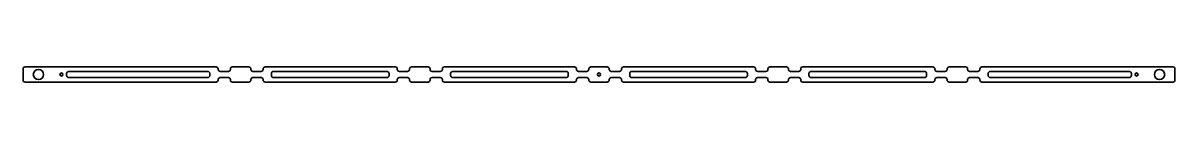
# Model space of a CAD drawing. Header units: inches. Extents: x 0 to 2250, y 0 to 30.
import ezdxf

# ---------------------------------------------------------------- set-up
doc = ezdxf.new("R2010")
doc.units = ezdxf.units.IN
doc.header["$MEASUREMENT"] = 0
doc.layers.add('SIMUMAK Visible (ISO)', color=7, linetype='Continuous', lineweight=35)

# ---------------------------------------------------------------- blocks, each defined once
blk = doc.blocks.new('PTM-02-CENFEX01_Sheet_PTM-02-CENFEX01')
at = {"layer": 'SIMUMAK Visible (ISO)'}
for p, q in [((-1125, -11), (-1125, 11)), ((-1121, 15), (-748, 15)), ((-1040, -2), (-1040, 2)), ((-1036, 6), (-764, 6)), ((-760, 2), (-760, -2)), ((-744, 10), (-744, 11)), ((-724, 6), (-740, 6)), ((-720, 11), (-720, 10)), ((-716, 15), (-684, 15)), ((-680, 10), (-680, 11)), ((-660, 6), (-676, 6)), ((-656, 11), (-656, 10)), ((-652, 15), (-398, 15)), ((-640, -2), (-640, 2)), ((-636, 6), (-414, 6)), ((-410, 2), (-410, -2)), ((-394, 10), (-394, 11)), ((-374, 6), (-390, 6)), ((-370, 11), (-370, 10)), ((-366, 15), (-334, 15)), ((-330, 10), (-330, 11)), ((-310, 6), (-326, 6)), ((-306, 11), (-306, 10)), ((-302, 15), (-48, 15)), ((-290, -2), (-290, 2)), ((-286, 6), (-64, 6)), ((-60, 2), (-60, -2)), ((-44, 10), (-44, 11)), ((-24, 6), (-40, 6)), ((-20, 11), (-20, 10)), ((-16, 15), (16, 15)), ((20, 10), (20, 11)), ((40, 6), (24, 6)), ((44, 11), (44, 10)), ((48, 15), (302, 15)), ((60, -2), (60, 2)), ((64, 6), (286, 6)), ((290, 2), (290, -2)), ((306, 10), (306, 11)), ((326, 6), (310, 6)), ((330, 11), (330, 10)), ((334, 15), (366, 15)), ((370, 10), (370, 11)), ((390, 6), (374, 6)), ((394, 11), (394, 10)), ((398, 15), (652, 15)), ((410, -2), (410, 2)), ((414, 6), (636, 6)), ((640, 2), (640, -2)), ((656, 10), (656, 11)), ((676, 6), (660, 6)), ((680, 11), (680, 10)), ((684, 15), (716, 15)), ((720, 10), (720, 11)), ((740, 6), (724, 6)), ((744, 11), (744, 10)), ((748, 15), (1121, 15)), ((760, -2), (760, 2)), ((764, 6), (1036, 6)), ((1040, 2), (1040, -2)), ((1125, 11), (1125, -11)), ((-748, -15), (-1121, -15)), ((-764, -6), (-1036, -6)), ((-744, -11), (-744, -10)), ((-740, -6), (-724, -6)), ((-720, -10), (-720, -11)), ((-684, -15), (-716, -15)), ((-680, -11), (-680, -10)), ((-676, -6), (-660, -6)), ((-656, -10), (-656, -11)), ((-398, -15), (-652, -15)), ((-414, -6), (-636, -6)), ((-394, -11), (-394, -10)), ((-390, -6), (-374, -6)), ((-370, -10), (-370, -11)), ((-334, -15), (-366, -15)), ((-330, -11), (-330, -10)), ((-326, -6), (-310, -6)), ((-306, -10), (-306, -11)), ((-48, -15), (-302, -15)), ((-64, -6), (-286, -6)), ((-44, -11), (-44, -10)), ((-40, -6), (-24, -6)), ((-20, -10), (-20, -11)), ((16, -15), (-16, -15)), ((20, -11), (20, -10)), ((24, -6), (40, -6)), ((44, -10), (44, -11)), ((302, -15), (48, -15)), ((286, -6), (64, -6)), ((306, -11), (306, -10)), ((310, -6), (326, -6)), ((330, -10), (330, -11)), ((366, -15), (334, -15)), ((370, -11), (370, -10)), ((374, -6), (390, -6)), ((394, -10), (394, -11)), ((652, -15), (398, -15)), ((636, -6), (414, -6)), ((656, -11), (656, -10)), ((660, -6), (676, -6)), ((680, -10), (680, -11)), ((716, -15), (684, -15)), ((720, -11), (720, -10)), ((724, -6), (740, -6)), ((744, -10), (744, -11)), ((1121, -15), (748, -15)), ((1036, -6), (764, -6))]:
    blk.add_line(p, q, dxfattribs=at)
for centre, radius in [((-1095, 0), 10), ((-1050, 0), 3), ((0, 0), 3), ((1050, 0), 3), ((1095, 0), 10)]:
    blk.add_circle(centre, radius, dxfattribs=at)
at = {"layer": 'SIMUMAK Visible (ISO)', "extrusion": (0, 0, -1)}
for centre, start, end in [((1121, 11), 0, 90), ((748, 11), 90, 180), ((716, 11), 0, 90), ((684, 11), 90, 180), ((652, 11), 360, 90), ((398, 11), 90, 180), ((366, 11), 0, 90), ((334, 11), 90, 180), ((302, 11), 0, 90), ((48, 11), 90, 180), ((16, 11), 0, 90), ((-16, 11), 90, 180), ((-48, 11), 0, 90), ((-302, 11), 90, 180), ((-334, 11), 0, 90), ((-366, 11), 90, 180), ((-398, 11), 360, 90), ((-652, 11), 90, 180), ((-684, 11), 360, 90), ((-716, 11), 90, 180), ((-748, 11), 0, 90), ((-1121, 11), 90, 180), ((1121, -11), 270, 360), ((748, -11), 180, 270), ((716, -11), 270, 360), ((684, -11), 180, 270), ((652, -11), 270, 0), ((398, -11), 180, 270), ((366, -11), 270, 360), ((334, -11), 180, 270), ((302, -11), 270, 0), ((48, -11), 180, 270), ((16, -11), 270, 360), ((-16, -11), 180, 270), ((-48, -11), 270, 360), ((-302, -11), 180, 270), ((-334, -11), 270, 360), ((-366, -11), 180, 270), ((-398, -11), 270, 0), ((-652, -11), 180, 270), ((-684, -11), 270, 0), ((-716, -11), 180, 270), ((-748, -11), 270, 360), ((-1121, -11), 180, 270)]:
    blk.add_arc(centre, 4, start, end, dxfattribs=at)
at = {"layer": 'SIMUMAK Visible (ISO)'}
for centre, start, end in [((-1036, 2), 90, 180), ((-764, 2), 360, 90), ((-740, 10), 180, 270), ((-724, 10), 270, 0), ((-676, 10), 180, 270), ((-660, 10), 270, 0), ((-636, 2), 90, 180), ((-414, 2), 0, 90), ((-390, 10), 180, 270), ((-374, 10), 270, 360), ((-326, 10), 180, 270), ((-310, 10), 270, 360), ((-286, 2), 90, 180), ((-64, 2), 0, 90), ((-40, 10), 180, 270), ((-24, 10), 270, 360), ((24, 10), 180, 270), ((40, 10), 270, 360), ((64, 2), 90, 180), ((286, 2), 0, 90), ((310, 10), 180, 270), ((326, 10), 270, 360), ((374, 10), 180, 270), ((390, 10), 270, 0), ((414, 2), 90, 180), ((636, 2), 360, 90), ((660, 10), 180, 270), ((676, 10), 270, 0), ((724, 10), 180, 270), ((740, 10), 270, 360), ((764, 2), 90, 180), ((1036, 2), 0, 90), ((-1036, -2), 180, 270), ((-764, -2), 270, 0), ((-740, -10), 90, 180), ((-724, -10), 360, 90), ((-676, -10), 90, 180), ((-660, -10), 0, 90), ((-636, -2), 180, 270), ((-414, -2), 270, 360), ((-390, -10), 90, 180), ((-374, -10), 0, 90), ((-326, -10), 90, 180), ((-310, -10), 0, 90), ((-286, -2), 180, 270), ((-64, -2), 270, 360), ((-40, -10), 90, 180), ((-24, -10), 0, 90), ((24, -10), 90, 180), ((40, -10), 360, 90), ((64, -2), 180, 270), ((286, -2), 270, 360), ((310, -10), 90, 180), ((326, -10), 0, 90), ((374, -10), 90, 180), ((390, -10), 360, 90), ((414, -2), 180, 270), ((636, -2), 270, 0), ((660, -10), 90, 180), ((676, -10), 360, 90), ((724, -10), 90, 180), ((740, -10), 0, 90), ((764, -2), 180, 270), ((1036, -2), 270, 0)]:
    blk.add_arc(centre, 4, start, end, dxfattribs=at)

msp = doc.modelspace()

# ---------------------------------------------------------------- block references
msp.add_blockref('PTM-02-CENFEX01_Sheet_PTM-02-CENFEX01', (1125, 15))

doc.saveas('drawing.dxf')
